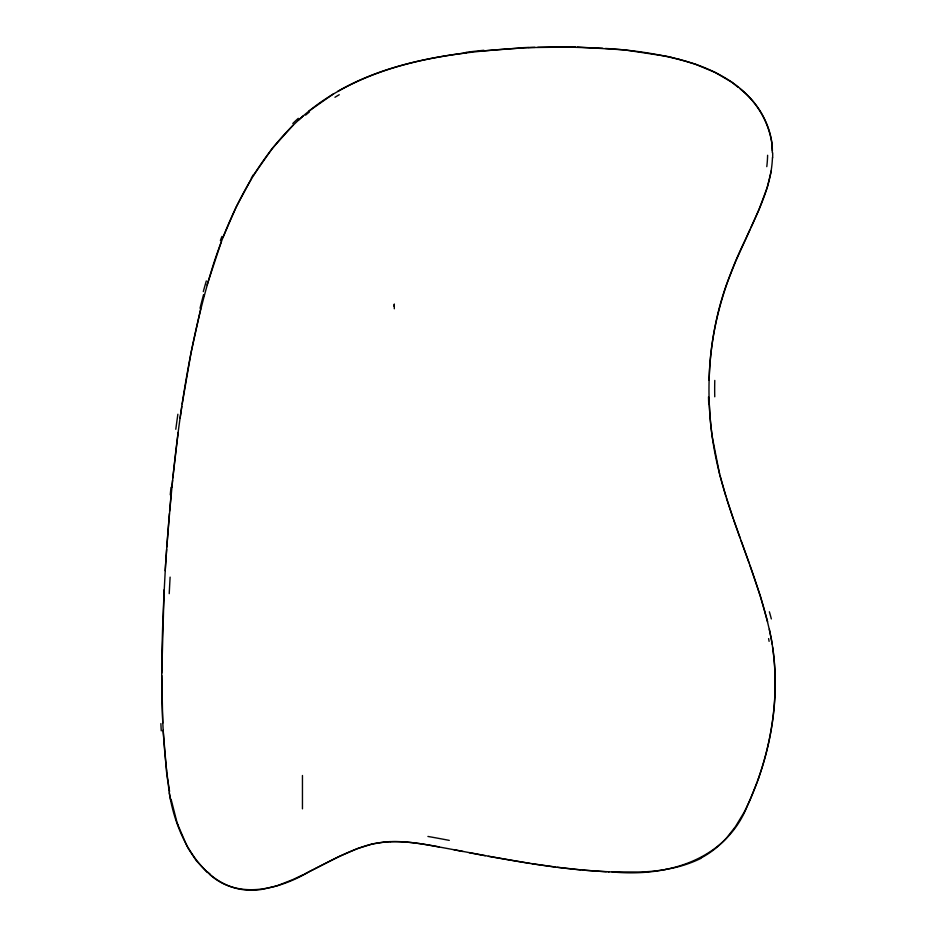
<?xml version="1.0" encoding="UTF-8"?>
<svg xmlns="http://www.w3.org/2000/svg" width="937" height="937" viewBox="0 0 937 937"><rect width="100%" height="100%" fill="white"/><g stroke="black" fill="none" stroke-linecap="round" stroke-linejoin="round"><path stroke-width="1.41" d="M161.773 673.106L164.139 589.76M772.674 157.849L772.697 152.872M709.11 380.211C710.059 347.451 715.681 314.715 726.761 283.817M165.205 570.715L166.599 549.363M166.763 546.985L169.398 513.57M169.597 511.169L171.131 494.513M394.079 306.399L394.301 304.021L394.301 308.777M171.834 487.334L172.56 480.271M172.806 477.893L178.171 432.367M180.091 418.312L181.825 406.4M182.188 404.023L191.007 352.769L200.705 308.8M771.35 170.663L767.262 187.412L759.04 209.466M203.938 296.233L204.36 294.686M207.065 284.965L221.425 241.465M758.747 777.687C773.318 735.967 779.08 690.78 772.592 646.917M758.408 778.659L757.389 781.493M727.171 282.669L735.768 261.083L750.045 229.612M756.944 782.723L750.291 799.32A198.691 198.691 0 0 1 743.814 812.789L735.463 826.61L727.03 837.409A93.278 93.278 0 0 1 703.734 856.5L700.689 858.128M222.983 237.424L236.229 206.866L251.467 178.592M758.888 209.818L750.877 227.82M253.54 175.196L272.245 148.433L293.222 125.066M534.922 47.377L532.099 47.436C459.2 51.289 381.933 59.734 320.313 102.473C266.541 140.609 234.285 201.209 213.976 262.512C183.148 360.37 172.759 463.206 165.544 565.116C161.597 637.734 158.412 711.031 168.25 783.344L169.585 791.402M298.212 120.334L303.389 115.719M308.8 111.187L333.15 94.063M337.835 91.299C377.119 68.694 422.06 58.504 466.638 52.8M314.422 869.009L339.053 856.547M313.579 869.442L304.455 874.057M303.494 874.537L292.988 879.515M339.229 856.465L357.395 848.606L372.048 844.085M292.543 879.714L276.954 885.84L262.594 889.295M372.961 843.874L385.002 841.988A36.484 13.083 -1.6 0 1 390.413 841.602M665.34 869.583L657.142 870.754A226.59 226.59 0 0 1 640.826 872.031L608.16 871.878M261.692 889.424C203.797 898.325 172.045 831.342 168.25 783.344L167.782 780.263M482.977 50.914L522.881 47.846M528.327 47.588L575.505 46.991M390.413 841.625C401.364 841.215 412.303 842.468 423.114 844.132C484.874 854.86 546.271 869.302 609.144 871.761M537.733 47.318L561.673 46.85L602.573 48.255M577.321 47.026L624.499 49.884L665.504 56.115M612.025 871.902C666.43 877.219 726.245 860.541 747.644 805.106C771.221 753.77 781.165 695.512 771.397 639.561L769.359 629.313M606.344 871.785L582.755 870.075M605.443 48.443C635.872 50.258 666.266 54.838 695.324 64.196C719.663 72.594 743.217 86.391 758.08 107.919A46.042 24.409 61.1 0 1 761.629 113.518C768.117 124.855 772.311 137.774 772.381 150.904M580.94 869.899L557.363 867.275M555.547 867.041L531.923 863.715M530.119 863.434L488.4 856.324M439.312 846.931C415.595 842.562 390.706 838.416 367.046 845.385C346.948 851.522 328.536 861.876 309.866 871.328C280.069 889.131 238.162 900.469 209.513 874.244M485.296 855.75L469.238 852.705M453.941 849.73L463.019 851.499M671.665 57.473L678.985 59.277M684.373 60.753L695.324 64.196L715.107 72.418L731.809 82.187L738.145 87.305M740.253 89.015C758.115 103.011 769.921 124.316 772.346 146.898M207.206 872.277L196.301 860.681L187.892 847.926M187.271 846.779L177.866 824.794M740.019 537.826L733.659 519.883M741.062 540.743L749.073 562.914M749.893 565.21L760.516 596.611L767.614 621.805M733.226 518.63L726.421 497.957M725.882 496.235L719.956 475.469M719.593 474.028L712.331 437.368A340.342 340.342 0 0 1 709.977 415.934L709.274 404.034M171.096 799.32L176.671 821.128A13.715 1.019 71.9 0 0 177.866 824.771M772.17 644.176L771.397 639.561C758.291 571.675 723.259 509.997 712.916 441.386A340.108 340.108 0 0 1 709.321 374.507C711.031 327.2 724.922 281.217 745.735 238.923C757.319 212.945 771.514 186.604 772.439 157.568M166.528 770.776L163.12 730.263M162.769 723.118L161.761 675.495M302.452 775.496L302.452 808.842M209.97 874.034A48.056 22.406 30.9 0 1 207.698 872.101M427.916 836.448A182.118 25.24 11.8 0 1 449.28 840.384M700.829 858.421A122.911 122.911 0 0 1 665.317 869.419M758.876 777.593A48.501 7.074 -68.9 0 1 758.537 778.565M768.609 638.589A197.566 38.546 67.2 0 1 769.101 641.365M769.359 611.791A240.739 51.312 -87.8 0 1 771.338 618.924M708.747 404.058A317.046 295.916 86.5 0 1 708.513 396.89M714.755 396.796A325.28 306.247 86.3 0 1 714.779 380.422M767.614 155.273A67.253 31.811 82.8 0 1 766.782 166.657M771.971 146.793A73.683 58.047 67.4 0 1 772.346 152.813M678.892 59.3A19.337 1.335 14.2 0 1 684.115 60.729M665.352 56.009A42.024 5.47 14.3 0 1 671.583 57.38M522.823 47.693A262.044 86.075 -0.3 0 1 528.269 47.436M465.888 52.355A61.947 5.997 -6.7 0 1 483.808 50.293M334.954 97.284A101.746 41.638 -31.6 0 1 339.253 94.731M305.603 115.122A27.056 2.401 -39.2 0 1 309.491 111.89M292.801 123.485A56.782 14.933 -46.7 0 1 298.306 118.32M251.35 178.042A61.865 12.052 -61.5 0 1 253.494 174.54M220.371 240.54A169.913 56.841 -71.9 0 1 221.964 236.417M203.294 291.594A109.301 18.143 -77.2 0 1 206.316 280.948M200.038 308.238A81.999 9.803 -76.5 0 1 203.563 294.628M175.793 429.287A243.339 39.307 -84 0 1 177.878 414.236M170.265 494.795A203.212 21.645 -84.2 0 1 170.991 487.334M169.222 593.66A293.129 34.025 -87.6 0 1 170.112 577.122M161.246 730.848A319.412 123.59 89.5 0 1 160.883 723.598M167.7 780.439A121.705 29.106 87.9 0 1 166.435 770.928M170.862 800.901A88.371 15.859 86 0 1 169.269 792.866"/></g></svg>
